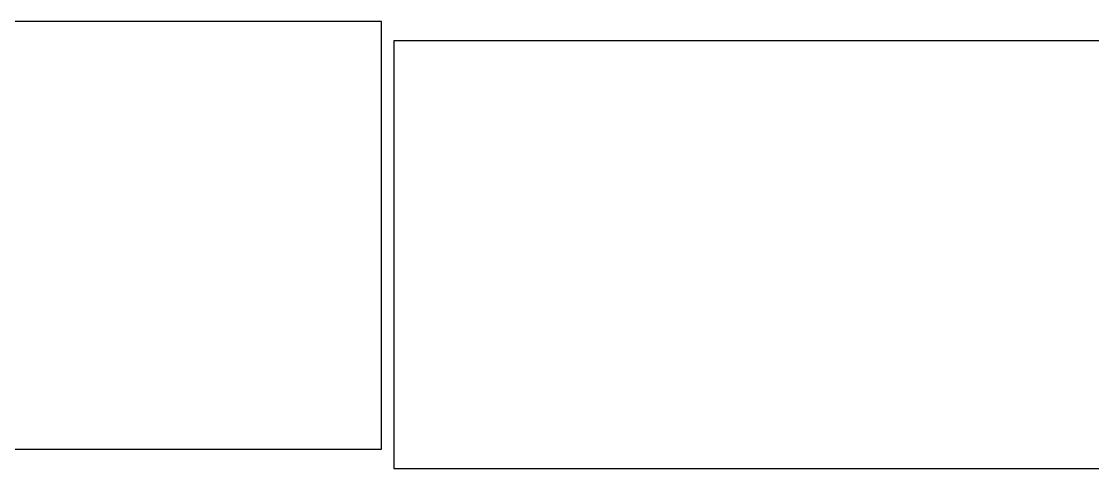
# Model space of a CAD drawing. Header units: inches. Extents: x -978 to -2, y 48 to 749.
# Drawn here: x -154.6 to -104.4, y 374.2 to 395.1 of the extents above; entities that cross this region are included whole.
import ezdxf

# ---------------------------------------------------------------- set-up
doc = ezdxf.new("R2010")
doc.units = ezdxf.units.IN
doc.header["$MEASUREMENT"] = 0

msp = doc.modelspace()

# ---------------------------------------------------------------- linework, layer by layer
at = {"color": 7, "linetype": 'Continuous', "lineweight": 25}
for p, q in [((-137.706, 395.096), (-204.706, 395.096)), ((-137.706, 375.096), (-137.706, 395.096)), ((-70.127, 394.19), (-137.127, 394.19)), ((-137.127, 394.19), (-137.127, 374.19)), ((-204.706, 375.096), (-137.706, 375.096)), ((-137.127, 374.19), (-70.127, 374.19))]:
    msp.add_line(p, q, dxfattribs=at)

doc.saveas('drawing.dxf')
